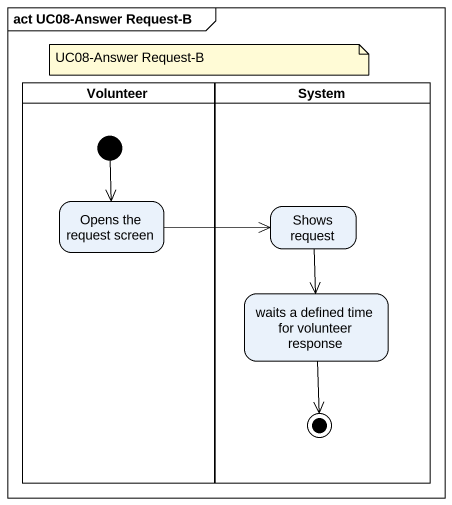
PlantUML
@startuml
mainframe act UC08-Answer Request-B
hide empty description
state Volunteer <<partition>> {
  state "Opens the request screen" as Opens_the_request_screen
  [*] --> Opens_the_request_screen
}
state System <<partition>> {
  state "Shows request" as Shows_request
  state "waits a defined time for volunteer response" as waits_a_defined_time_for
  waits_a_defined_time_for --> [*]
}
Opens_the_request_screen -right-> Shows_request
Shows_request --> waits_a_defined_time_for
note as N1
  UC08-Answer Request-B
end note
@enduml
